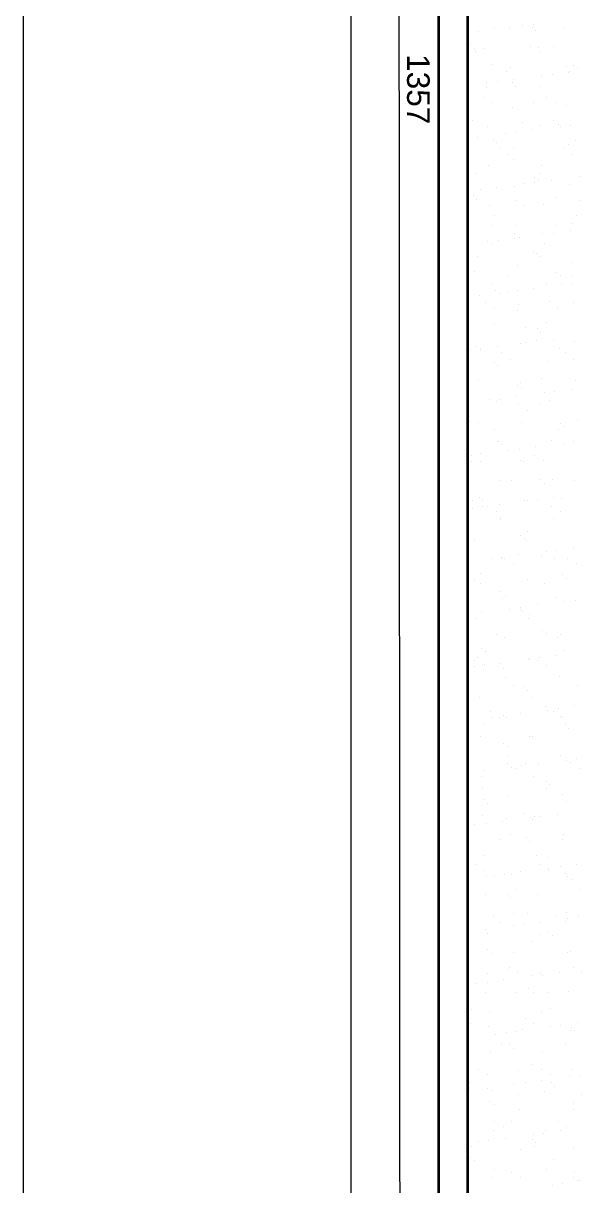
# Model space of a CAD drawing. Header units: millimetres. Extents: x 51.3 to 71.5, y 31.8 to 61.9.
# Drawn here: x 51.35 to 54.13, y 45.81 to 51.59 of the extents above; entities that cross this region are included whole.
import ezdxf

# ---------------------------------------------------------------- set-up
doc = ezdxf.new("R2010")
doc.units = ezdxf.units.MM
for name, color, linetype in [('PDF_COTAS', 1, 'Continuous'), ('PDF_Parede Corte', 7, 'Continuous'), ('PDF_Paredes Vista', 7, 'Continuous'), ('PDF_Texto', 7, 'Continuous')]:
    doc.layers.add(name, color=color, linetype=linetype)
doc.layers.add('PDF_Vegetação', color=7, linetype='Continuous', true_color=0x00dd37)
doc.styles.add('PDF Arial', font='arial.ttf')

msp = doc.modelspace()

# ---------------------------------------------------------------- linework, layer by layer
at = {"layer": 'PDF_COTAS', "lineweight": 5}
msp.add_lwpolyline([(53.2244, 44.4713), (53.2158, 58.0474)], dxfattribs=at)
at = {"layer": 'PDF_Parede Corte', "lineweight": 35}
msp.add_lwpolyline([(70.1513, 58.0474), (53.4147, 58.0474), (53.4147, 44.4713), (53.5617, 44.4713), (53.5617, 57.8961), (65.1965, 57.8961), (65.1965, 57.1481), (65.3435, 57.1481), (65.3435, 57.8961), (68.3441, 57.8961), (68.3441, 57.2086), (68.4954, 57.2086), (68.4954, 57.8961), (70, 57.8961), (70, 54.8955), (69.252, 54.8955), (69.252, 54.7485), (70, 54.7485), (70, 39.5813), (69.5028, 39.5813), (69.5028, 39.43), (70.1513, 39.43), (70.1513, 58.0474), (70.1513, 39.43)], dxfattribs=at)
at = {"layer": 'PDF_Paredes Vista', "lineweight": 5}
msp.add_lwpolyline([(51.348, 31.7772), (71.509, 31.7772), (71.509, 61.8954), (51.348, 61.8954)], close=True, dxfattribs=at)
msp.add_lwpolyline([(70.8388, 32.3522), (70.8388, 61.3074), (52.978, 61.3074), (52.978, 32.3522), (71.509, 32.3522)], dxfattribs=at)
at = {"layer": 'PDF_Vegetação', "lineweight": 35}
for points in [[(53.6136, 51.5533), (53.6136, 51.5533)], [(53.6957, 51.5663), (53.6957, 51.5663)], [(53.7692, 51.5663), (53.7692, 51.5663)], [(53.8341, 51.5836), (53.8341, 51.5836)], [(53.8816, 51.575), (53.8816, 51.575)], [(53.886, 51.5879), (53.886, 51.5879)], [(53.8989, 51.5577), (53.8989, 51.5577)], [(54.0416, 51.575), (54.0416, 51.575)], [(53.5747, 51.4885), (53.5747, 51.4885)], [(53.592, 51.4712), (53.592, 51.4712)], [(53.6006, 51.4539), (53.6006, 51.4539)], [(53.6438, 51.4712), (53.6438, 51.4712)], [(53.873, 51.4798), (53.873, 51.4798)], [(53.9119, 51.4755), (53.9119, 51.4755)], [(53.9162, 51.4539), (53.9162, 51.4539)], [(53.9854, 51.4798), (53.9854, 51.4798)], [(53.6827, 51.389), (53.6827, 51.389)], [(53.7735, 51.3718), (53.7735, 51.3718)], [(54.0503, 51.3804), (54.0503, 51.3804)], [(54.0892, 51.3847), (54.0892, 51.3847)], [(53.7519, 51.3545), (53.7519, 51.3545)], [(53.7908, 51.3155), (53.7908, 51.3155)], [(53.9292, 51.3328), (53.9292, 51.3328)], [(53.9811, 51.3372), (53.9811, 51.3372)], [(54.0632, 51.3501), (54.0632, 51.3501)], [(54.0675, 51.3545), (54.0675, 51.3545)], [(54.1065, 51.3674), (54.1065, 51.3674)], [(53.6525, 51.2983), (53.6525, 51.2983)], [(53.6525, 51.2766), (53.6525, 51.2766)], [(53.7087, 51.3026), (53.7087, 51.3026)], [(53.7822, 51.2983), (53.7822, 51.2983)], [(53.7995, 51.281), (53.7995, 51.281)], [(53.9162, 51.281), (53.9162, 51.281)], [(53.6395, 51.2247), (53.6395, 51.2247)], [(53.6784, 51.1988), (53.6784, 51.1988)], [(53.8903, 51.1988), (53.8903, 51.1988)], [(53.9551, 51.2247), (53.9551, 51.2247)], [(53.9984, 51.1988), (53.9984, 51.1988)], [(53.7822, 51.1772), (53.7822, 51.1772)], [(54.0546, 51.1858), (54.0546, 51.1858)], [(53.5833, 51.108), (53.5833, 51.108)], [(53.6568, 51.0821), (53.6568, 51.0821)], [(53.8341, 51.0994), (53.8341, 51.0994)], [(53.9249, 51.0864), (53.9249, 51.0864)], [(53.9897, 51.108), (53.9897, 51.108)], [(54.0113, 51.0907), (54.0113, 51.0907)], [(54.02, 51.0821), (54.02, 51.0821)], [(54.0719, 51.0864), (54.0719, 51.0864)], [(53.6092, 51.0259), (53.6092, 51.0259)], [(53.7476, 51.0475), (53.7476, 51.0475)], [(53.7995, 51.0518), (53.7995, 51.0518)], [(53.8816, 51.0648), (53.8816, 51.0648)], [(53.6871, 51.0172), (53.6871, 51.0172)], [(53.7044, 50.9999), (53.7044, 50.9999)], [(53.7217, 50.9697), (53.7217, 50.9697)], [(53.7865, 50.9783), (53.7865, 50.9783)], [(54.0373, 50.9697), (54.0373, 50.9697)], [(54.0632, 50.9913), (54.0632, 50.9913)], [(54.0978, 51.0086), (54.0978, 51.0086)], [(53.7606, 50.9437), (53.7606, 50.9437)], [(53.7908, 50.9178), (53.7908, 50.9178)], [(54.0805, 50.9437), (54.0805, 50.9437)], [(53.6655, 50.8875), (53.6655, 50.8875)], [(53.9292, 50.8875), (53.9292, 50.8875)], [(53.6006, 50.8443), (53.6006, 50.8443)], [(53.8427, 50.7967), (53.8427, 50.7967)], [(53.8946, 50.827), (53.8946, 50.827)], [(53.8946, 50.801), (53.8946, 50.801)], [(53.9119, 50.8097), (53.9119, 50.8097)], [(53.9162, 50.8443), (53.9162, 50.8443)], [(53.9768, 50.814), (53.9768, 50.814)], [(54.0675, 50.7924), (54.0675, 50.7924)], [(54.1151, 50.8313), (54.1151, 50.8313)], [(53.566, 50.7578), (53.566, 50.7578)], [(53.5876, 50.7362), (53.5876, 50.7362)], [(53.6222, 50.7664), (53.6222, 50.7664)], [(53.7044, 50.7751), (53.7044, 50.7751)], [(53.7952, 50.7837), (53.7952, 50.7837)], [(53.6049, 50.7189), (53.6049, 50.7189)], [(53.6698, 50.6886), (53.6698, 50.6886)], [(53.8038, 50.7146), (53.8038, 50.7146)], [(53.8427, 50.6886), (53.8427, 50.6886)], [(53.9378, 50.6929), (53.9378, 50.6929)], [(54.0027, 50.7275), (54.0027, 50.7275)], [(54.1194, 50.7146), (54.1194, 50.7146)], [(53.6957, 50.6367), (53.6957, 50.6367)], [(54.1021, 50.6367), (54.1021, 50.6367)], [(53.6827, 50.5892), (53.6827, 50.5892)], [(53.7995, 50.5892), (53.7995, 50.5892)], [(53.9984, 50.5892), (53.9984, 50.5892)], [(54.0719, 50.5632), (54.0719, 50.5632)], [(54.0762, 50.5978), (54.0762, 50.5978)], [(53.6611, 50.507), (53.6611, 50.507)], [(53.713, 50.5157), (53.713, 50.5157)], [(53.7952, 50.5459), (53.7952, 50.5459)], [(53.7952, 50.5243), (53.7952, 50.5243)], [(53.8168, 50.5286), (53.8168, 50.5286)], [(53.9335, 50.5459), (53.9335, 50.5459)], [(53.9897, 50.5503), (53.9897, 50.5503)], [(53.566, 50.4595), (53.566, 50.4595)], [(53.6784, 50.4941), (53.6784, 50.4941)], [(53.886, 50.4595), (53.886, 50.4595)], [(53.9033, 50.4465), (53.9033, 50.4465)], [(53.9422, 50.4984), (53.9422, 50.4984)], [(53.6092, 50.4335), (53.6092, 50.4335)], [(53.8081, 50.3903), (53.8081, 50.3903)], [(53.9249, 50.4335), (53.9249, 50.4335)], [(54.0805, 50.4033), (54.0805, 50.4033)], [(53.5963, 50.36), (53.5963, 50.36)], [(53.7649, 50.3341), (53.7649, 50.3341)], [(54.0027, 50.3557), (54.0027, 50.3557)], [(54.0243, 50.3384), (54.0243, 50.3384)], [(54.0805, 50.3341), (54.0805, 50.3341)], [(53.6827, 50.2995), (53.6827, 50.2995)], [(53.8903, 50.2736), (53.8903, 50.2736)], [(53.9508, 50.2995), (53.9508, 50.2995)], [(54.0286, 50.2952), (54.0286, 50.2952)], [(54.0805, 50.2995), (54.0805, 50.2995)], [(53.6179, 50.239), (53.6179, 50.239)], [(53.7, 50.2649), (53.7, 50.2649)], [(53.7173, 50.2476), (53.7173, 50.2476)], [(53.7563, 50.2563), (53.7563, 50.2563)], [(53.8081, 50.2649), (53.8081, 50.2649)], [(53.6482, 50.2044), (53.6482, 50.2044)], [(53.6914, 50.1784), (53.6914, 50.1784)], [(53.8081, 50.1655), (53.8081, 50.1655)], [(53.8125, 50.1957), (53.8125, 50.1957)], [(53.9681, 50.2087), (53.9681, 50.2087)], [(54.007, 50.1784), (54.007, 50.1784)], [(54.0892, 50.2044), (54.0892, 50.2044)], [(53.6914, 50.1006), (53.6914, 50.1006)], [(53.9551, 50.1049), (53.9551, 50.1049)], [(53.847, 50.079), (53.847, 50.079)], [(53.9076, 50.0747), (53.9076, 50.0747)], [(53.9249, 50.0574), (53.9249, 50.0574)], [(53.6006, 49.9839), (53.6006, 49.9839)], [(53.7087, 49.9882), (53.7087, 49.9882)], [(53.8211, 50.0012), (53.8211, 50.0012)], [(53.847, 50.0055), (53.847, 50.0055)], [(53.9033, 50.0141), (53.9033, 50.0141)], [(53.9854, 50.0228), (53.9854, 50.0228)], [(54.0935, 50.0098), (54.0935, 50.0098)], [(53.5747, 49.9709), (53.5747, 49.9709)], [(53.6222, 49.9666), (53.6222, 49.9666)], [(53.6265, 49.9752), (53.6265, 49.9752)], [(53.7303, 49.9536), (53.7303, 49.9536)], [(54.0157, 49.9752), (54.0157, 49.9752)], [(54.0459, 49.9536), (54.0459, 49.9536)], [(53.6957, 49.9061), (53.6957, 49.9061)], [(53.7087, 49.8888), (53.7087, 49.8888)], [(53.7735, 49.9233), (53.7735, 49.9233)], [(53.9638, 49.9104), (53.9638, 49.9104)], [(54.0892, 49.9233), (54.0892, 49.9233)], [(53.6136, 49.8239), (53.6136, 49.8239)], [(53.9292, 49.8282), (53.9292, 49.8282)], [(54.0978, 49.8153), (54.0978, 49.8153)], [(53.566, 49.8066), (53.566, 49.8066)], [(53.8081, 49.7936), (53.8081, 49.7936)], [(53.8254, 49.8066), (53.8254, 49.8066)], [(53.8298, 49.7763), (53.8298, 49.7763)], [(53.9422, 49.7547), (53.9422, 49.7547)], [(53.994, 49.7634), (53.994, 49.7634)], [(54.0762, 49.772), (54.0762, 49.772)], [(53.6698, 49.7201), (53.6698, 49.7201)], [(53.7044, 49.7115), (53.7044, 49.7115)], [(53.7217, 49.7245), (53.7217, 49.7245)], [(53.8038, 49.7374), (53.8038, 49.7374)], [(53.8125, 49.6985), (53.8125, 49.6985)], [(53.9162, 49.6985), (53.9162, 49.6985)], [(53.9681, 49.7158), (53.9681, 49.7158)], [(53.8557, 49.6683), (53.8557, 49.6683)], [(53.5703, 49.612), (53.5703, 49.612)], [(53.6136, 49.6077), (53.6136, 49.6077)], [(53.8298, 49.6077), (53.8298, 49.6077)], [(54.02, 49.6034), (54.02, 49.6034)], [(54.0373, 49.5861), (54.0373, 49.5861)], [(54.1065, 49.6207), (54.1065, 49.6207)], [(53.6957, 49.5731), (53.6957, 49.5731)], [(54.0113, 49.5731), (54.0113, 49.5731)], [(53.7087, 49.5126), (53.7087, 49.5126)], [(53.713, 49.5126), (53.713, 49.5126)], [(53.7303, 49.4996), (53.7303, 49.4996)], [(53.7606, 49.4694), (53.7606, 49.4694)], [(53.8168, 49.4737), (53.8168, 49.4737)], [(53.8989, 49.4867), (53.8989, 49.4867)], [(53.9768, 49.5169), (53.9768, 49.5169)], [(54.0373, 49.504), (54.0373, 49.504)], [(54.0892, 49.5126), (54.0892, 49.5126)], [(53.579, 49.4434), (53.579, 49.4434)], [(53.579, 49.4132), (53.579, 49.4132)], [(53.6222, 49.4132), (53.6222, 49.4132)], [(53.6265, 49.4521), (53.6265, 49.4521)], [(53.8211, 49.4175), (53.8211, 49.4175)], [(53.8384, 49.4132), (53.8384, 49.4132)], [(53.8946, 49.4434), (53.8946, 49.4434)], [(53.9378, 49.4175), (53.9378, 49.4175)], [(53.7173, 49.318), (53.7173, 49.318)], [(53.7779, 49.318), (53.7779, 49.318)], [(53.9205, 49.3224), (53.9205, 49.3224)], [(53.9422, 49.3051), (53.9422, 49.3051)], [(53.9811, 49.3224), (53.9811, 49.3224)], [(54.0935, 49.318), (54.0935, 49.318)], [(53.6179, 49.2359), (53.6179, 49.2359)], [(53.9897, 49.2359), (53.9897, 49.2359)], [(53.5833, 49.2186), (53.5833, 49.2186)], [(53.5833, 49.1797), (53.5833, 49.1797)], [(53.6352, 49.2186), (53.6352, 49.2186)], [(53.6352, 49.1883), (53.6352, 49.1883)], [(53.6611, 49.1883), (53.6611, 49.1883)], [(53.7173, 49.2013), (53.7173, 49.2013)], [(53.8427, 49.2186), (53.8427, 49.2186)], [(53.8557, 49.2186), (53.8557, 49.2186)], [(53.9076, 49.2229), (53.9076, 49.2229)], [(53.9768, 49.1883), (53.9768, 49.1883)], [(54.0286, 49.2272), (54.0286, 49.2272)], [(53.7044, 49.1624), (53.7044, 49.1624)], [(53.7217, 49.1365), (53.7217, 49.1365)], [(53.7217, 49.1235), (53.7217, 49.1235)], [(53.9897, 49.1278), (53.9897, 49.1278)], [(54.02, 49.1624), (54.02, 49.1624)], [(53.86, 49.0629), (53.86, 49.0629)], [(53.592, 49.024), (53.592, 49.024)], [(53.8254, 49.0457), (53.8254, 49.0457)], [(53.8427, 49.0284), (53.8427, 49.0284)], [(53.8514, 49.0197), (53.8514, 49.0197)], [(53.8125, 48.9505), (53.8125, 48.9505)], [(53.9292, 48.9462), (53.9292, 48.9462)], [(53.9508, 48.9678), (53.9508, 48.9678)], [(54.0027, 48.9722), (54.0027, 48.9722)], [(54.0848, 48.9851), (54.0848, 48.9851)], [(53.6784, 48.9289), (53.6784, 48.9289)], [(53.7303, 48.9376), (53.7303, 48.9376)], [(53.7303, 48.9289), (53.7303, 48.9289)], [(53.7433, 48.9332), (53.7433, 48.9332)], [(53.7865, 48.9073), (53.7865, 48.9073)], [(53.994, 48.9289), (53.994, 48.9289)], [(54.0589, 48.9332), (54.0589, 48.9332)], [(54.1021, 48.9073), (54.1021, 48.9073)], [(53.6265, 48.8554), (53.6265, 48.8554)], [(54.033, 48.8511), (54.033, 48.8511)], [(54.0503, 48.8338), (54.0503, 48.8338)], [(53.5963, 48.8252), (53.5963, 48.8252)], [(53.6222, 48.8079), (53.6222, 48.8079)], [(53.8557, 48.8252), (53.8557, 48.8252)], [(53.9422, 48.8079), (53.9422, 48.8079)], [(53.726, 48.7646), (53.726, 48.7646)], [(53.7346, 48.73), (53.7346, 48.73)], [(53.7476, 48.7473), (53.7476, 48.7473)], [(54.0027, 48.7344), (54.0027, 48.7344)], [(54.0416, 48.7171), (54.0416, 48.7171)], [(54.0978, 48.7214), (54.0978, 48.7214)], [(53.6309, 48.6609), (53.6309, 48.6609)], [(53.7692, 48.6781), (53.7692, 48.6781)], [(53.8211, 48.6868), (53.8211, 48.6868)], [(53.8254, 48.6781), (53.8254, 48.6781)], [(53.8341, 48.6652), (53.8341, 48.6652)], [(53.8687, 48.6522), (53.8687, 48.6522)], [(53.9076, 48.6998), (53.9076, 48.6998)], [(53.6049, 48.6306), (53.6049, 48.6306)], [(53.8643, 48.6306), (53.8643, 48.6306)], [(53.7044, 48.5528), (53.7044, 48.5528)], [(53.9335, 48.5744), (53.9335, 48.5744)], [(53.9551, 48.5571), (53.9551, 48.5571)], [(54.007, 48.5398), (54.007, 48.5398)], [(54.0243, 48.5528), (54.0243, 48.5528)], [(53.6309, 48.4836), (53.6309, 48.4836)], [(53.7433, 48.5355), (53.7433, 48.5355)], [(53.592, 48.4231), (53.592, 48.4231)], [(53.6092, 48.436), (53.6092, 48.436)], [(53.6482, 48.4663), (53.6482, 48.4663)], [(53.8643, 48.4274), (53.8643, 48.4274)], [(53.8687, 48.4317), (53.8687, 48.4317)], [(53.9076, 48.4231), (53.9076, 48.4231)], [(53.9162, 48.436), (53.9162, 48.436)], [(53.9984, 48.449), (53.9984, 48.449)], [(54.0416, 48.4749), (54.0416, 48.4749)], [(53.592, 48.3928), (53.592, 48.3928)], [(53.6352, 48.3971), (53.6352, 48.3971)], [(53.6438, 48.4014), (53.6438, 48.4014)], [(53.726, 48.4101), (53.726, 48.4101)], [(53.739, 48.3841), (53.739, 48.3841)], [(53.9508, 48.3971), (53.9508, 48.3971)], [(53.7476, 48.3409), (53.7476, 48.3409)], [(54.0157, 48.3452), (54.0157, 48.3452)], [(53.7865, 48.2977), (53.7865, 48.2977)], [(53.8384, 48.2933), (53.8384, 48.2933)], [(53.8557, 48.2761), (53.8557, 48.2761)], [(54.1065, 48.2977), (54.1065, 48.2977)], [(53.6179, 48.2371), (53.6179, 48.2371)], [(53.8773, 48.2371), (53.8773, 48.2371)], [(53.9465, 48.1939), (53.9465, 48.1939)], [(54.0935, 48.1982), (54.0935, 48.1982)], [(53.6741, 48.168), (53.6741, 48.168)], [(53.6827, 48.142), (53.6827, 48.142)], [(53.7173, 48.142), (53.7173, 48.142)], [(53.739, 48.1507), (53.739, 48.1507)], [(53.7519, 48.142), (53.7519, 48.142)], [(53.8211, 48.1593), (53.8211, 48.1593)], [(53.9595, 48.1766), (53.9595, 48.1766)], [(53.9897, 48.168), (53.9897, 48.168)], [(54.0113, 48.1853), (54.0113, 48.1853)], [(54.02, 48.1463), (54.02, 48.1463)], [(54.033, 48.142), (54.033, 48.142)], [(53.6395, 48.1074), (53.6395, 48.1074)], [(54.0459, 48.1031), (54.0459, 48.1031)], [(54.0632, 48.0858), (54.0632, 48.0858)], [(53.6222, 48.0426), (53.6222, 48.0426)], [(53.8687, 48.0426), (53.8687, 48.0426)], [(53.8816, 48.0426), (53.8816, 48.0426)], [(53.739, 48.0123), (53.739, 48.0123)], [(53.7606, 47.995), (53.7606, 47.995)], [(53.7563, 47.9129), (53.7563, 47.9129)], [(53.7606, 47.9475), (53.7606, 47.9475)], [(53.8298, 47.8999), (53.8298, 47.8999)], [(53.847, 47.9129), (53.847, 47.9129)], [(53.9119, 47.9085), (53.9119, 47.9085)], [(54.0243, 47.9518), (54.0243, 47.9518)], [(54.0503, 47.9258), (54.0503, 47.9258)], [(54.0719, 47.9172), (54.0719, 47.9172)], [(54.1021, 47.9345), (54.1021, 47.9345)], [(53.6309, 47.848), (53.6309, 47.848)], [(53.6395, 47.874), (53.6395, 47.874)], [(53.7779, 47.8913), (53.7779, 47.8913)], [(53.7995, 47.8869), (53.7995, 47.8869)], [(53.8903, 47.848), (53.8903, 47.848)], [(54.1151, 47.8869), (54.1151, 47.8869)], [(53.6352, 47.7875), (53.6352, 47.7875)], [(53.9508, 47.8221), (53.9508, 47.8221)], [(53.9508, 47.7875), (53.9508, 47.7875)], [(53.9681, 47.8048), (53.9681, 47.8048)], [(53.6438, 47.7313), (53.6438, 47.7313)], [(53.7649, 47.7529), (53.7649, 47.7529)], [(54.033, 47.7572), (54.033, 47.7572)], [(53.6611, 47.714), (53.6611, 47.714)], [(54.0546, 47.7226), (54.0546, 47.7226)], [(53.5617, 47.6318), (53.5617, 47.6318)], [(53.6352, 47.6535), (53.6352, 47.6535)], [(53.7346, 47.6232), (53.7346, 47.6232)], [(53.7519, 47.6362), (53.7519, 47.6362)], [(53.8384, 47.6621), (53.8384, 47.6621)], [(53.873, 47.6405), (53.873, 47.6405)], [(53.8816, 47.6318), (53.8816, 47.6318)], [(53.8946, 47.6491), (53.8946, 47.6491)], [(53.9249, 47.6491), (53.9249, 47.6491)], [(54.007, 47.6578), (54.007, 47.6578)], [(53.5963, 47.6059), (53.5963, 47.6059)], [(53.6525, 47.6102), (53.6525, 47.6102)], [(53.7735, 47.5583), (53.7735, 47.5583)], [(54.0373, 47.5583), (54.0373, 47.5583)], [(53.7173, 47.5324), (53.7173, 47.5324)], [(53.8514, 47.541), (53.8514, 47.541)], [(53.8687, 47.5237), (53.8687, 47.5237)], [(54.033, 47.5324), (54.033, 47.5324)], [(53.566, 47.4373), (53.566, 47.4373)], [(53.6438, 47.4546), (53.6438, 47.4546)], [(53.9033, 47.4546), (53.9033, 47.4546)], [(53.9595, 47.4416), (53.9595, 47.4416)], [(53.6049, 47.407), (53.6049, 47.407)], [(53.9205, 47.407), (53.9205, 47.407)], [(53.9638, 47.3897), (53.9638, 47.3897)], [(54.02, 47.3984), (54.02, 47.3984)], [(54.1021, 47.407), (54.1021, 47.407)], [(53.6438, 47.3767), (53.6438, 47.3767)], [(53.6525, 47.3551), (53.6525, 47.3551)], [(53.6914, 47.3551), (53.6914, 47.3551)], [(53.7433, 47.3595), (53.7433, 47.3595)], [(53.7779, 47.3595), (53.7779, 47.3595)], [(53.8254, 47.3724), (53.8254, 47.3724)], [(53.9638, 47.3767), (53.9638, 47.3767)], [(54.0459, 47.3638), (54.0459, 47.3638)], [(54.0589, 47.3508), (54.0589, 47.3508)], [(54.0805, 47.3335), (54.0805, 47.3335)], [(53.7995, 47.2816), (53.7995, 47.2816)], [(54.1151, 47.2816), (54.1151, 47.2816)], [(53.6482, 47.26), (53.6482, 47.26)], [(53.7563, 47.26), (53.7563, 47.26)], [(53.7735, 47.2427), (53.7735, 47.2427)], [(53.9076, 47.26), (53.9076, 47.26)], [(53.6871, 47.1519), (53.6871, 47.1519)], [(53.7865, 47.1649), (53.7865, 47.1649)], [(53.86, 47.1649), (53.86, 47.1649)], [(54.0027, 47.1519), (54.0027, 47.1519)], [(54.0503, 47.1692), (54.0503, 47.1692)], [(54.1108, 47.1476), (54.1108, 47.1476)], [(53.726, 47.1217), (53.726, 47.1217)], [(53.7865, 47.1044), (53.7865, 47.1044)], [(53.8384, 47.1087), (53.8384, 47.1087)], [(53.9205, 47.1217), (53.9205, 47.1217)], [(54.0459, 47.126), (54.0459, 47.126)], [(54.0589, 47.1389), (54.0589, 47.1389)], [(53.566, 47.0741), (53.566, 47.0741)], [(53.6482, 47.0871), (53.6482, 47.0871)], [(53.6568, 47.0654), (53.6568, 47.0654)], [(53.9162, 47.0611), (53.9162, 47.0611)], [(53.9638, 47.0698), (53.9638, 47.0698)], [(53.9811, 47.0525), (53.9811, 47.0525)], [(53.566, 47.0265), (53.566, 47.0265)], [(53.6568, 46.9833), (53.6568, 46.9833)], [(53.8816, 47.0265), (53.8816, 47.0265)], [(54.0719, 46.9747), (54.0719, 46.9747)], [(53.6784, 46.966), (53.6784, 46.966)], [(53.7908, 46.9703), (53.7908, 46.9703)], [(54.0589, 46.9703), (54.0589, 46.9703)], [(53.6611, 46.8666), (53.6611, 46.8666)], [(53.7649, 46.8839), (53.7649, 46.8839)], [(53.7692, 46.8968), (53.7692, 46.8968)], [(53.8081, 46.8709), (53.8081, 46.8709)], [(53.9205, 46.8666), (53.9205, 46.8666)], [(54.0157, 46.8709), (54.0157, 46.8709)], [(54.0848, 46.8968), (54.0848, 46.8968)], [(54.1281, 46.8709), (54.1281, 46.8709)], [(53.6049, 46.8147), (53.6049, 46.8147)], [(53.6568, 46.8233), (53.6568, 46.8233)], [(53.739, 46.8363), (53.739, 46.8363)], [(53.8773, 46.8536), (53.8773, 46.8536)], [(53.9335, 46.8579), (53.9335, 46.8579)], [(53.6482, 46.7714), (53.6482, 46.7714)], [(53.7995, 46.7714), (53.7995, 46.7714)], [(53.8643, 46.7887), (53.8643, 46.7887)], [(53.886, 46.7714), (53.886, 46.7714)], [(53.9638, 46.7714), (53.9638, 46.7714)], [(54.0632, 46.7758), (54.0632, 46.7758)], [(53.579, 46.685), (53.579, 46.685)], [(53.9724, 46.6936), (53.9724, 46.6936)], [(53.6698, 46.672), (53.6698, 46.672)], [(53.847, 46.6417), (53.847, 46.6417)], [(53.9292, 46.672), (53.9292, 46.672)], [(53.5747, 46.6158), (53.5747, 46.6158)], [(53.6655, 46.6028), (53.6655, 46.6028)], [(53.7519, 46.5726), (53.7519, 46.5726)], [(53.8038, 46.5769), (53.8038, 46.5769)], [(53.8341, 46.5855), (53.8341, 46.5855)], [(53.8903, 46.6158), (53.8903, 46.6158)], [(53.9724, 46.6028), (53.9724, 46.6028)], [(54.0243, 46.6071), (54.0243, 46.6071)], [(54.0719, 46.5812), (54.0719, 46.5812)], [(54.0762, 46.5985), (54.0762, 46.5985)], [(54.0935, 46.5812), (54.0935, 46.5812)], [(54.1065, 46.6201), (54.1065, 46.6201)], [(53.7, 46.5639), (53.7, 46.5639)], [(53.7303, 46.5163), (53.7303, 46.5163)], [(53.7692, 46.512), (53.7692, 46.512)], [(54.0459, 46.5163), (54.0459, 46.5163)], [(53.6741, 46.4774), (53.6741, 46.4774)], [(53.7865, 46.4947), (53.7865, 46.4947)], [(53.9335, 46.4774), (53.9335, 46.4774)], [(53.8773, 46.4126), (53.8773, 46.4126)], [(53.6136, 46.3866), (53.6136, 46.3866)], [(53.6568, 46.3607), (53.6568, 46.3607)], [(53.8125, 46.3823), (53.8125, 46.3823)], [(53.9292, 46.3866), (53.9292, 46.3866)], [(53.9724, 46.3607), (53.9724, 46.3607)], [(54.0675, 46.3521), (54.0675, 46.3521)], [(54.0762, 46.3866), (54.0762, 46.3866)], [(54.1194, 46.3564), (54.1194, 46.3564)], [(53.5703, 46.3218), (53.5703, 46.3218)], [(53.5703, 46.2872), (53.5703, 46.2872)], [(53.6568, 46.2958), (53.6568, 46.2958)], [(53.6827, 46.2829), (53.6827, 46.2829)], [(53.7908, 46.3131), (53.7908, 46.3131)], [(53.847, 46.3218), (53.847, 46.3218)], [(53.9292, 46.3348), (53.9292, 46.3348)], [(53.9768, 46.3218), (53.9768, 46.3218)], [(53.994, 46.3045), (53.994, 46.3045)], [(53.6698, 46.231), (53.6698, 46.231)], [(53.8125, 46.2613), (53.8125, 46.2613)], [(53.9422, 46.2786), (53.9422, 46.2786)], [(54.0848, 46.2223), (54.0848, 46.2223)], [(54.1281, 46.2613), (54.1281, 46.2613)], [(53.6914, 46.2137), (53.6914, 46.2137)], [(53.8168, 46.1878), (53.8168, 46.1878)], [(54.0848, 46.1878), (54.0848, 46.1878)], [(53.6957, 46.1315), (53.6957, 46.1315)], [(53.7779, 46.1315), (53.7779, 46.1315)], [(54.0113, 46.1315), (54.0113, 46.1315)], [(53.6871, 46.084), (53.6871, 46.084)], [(53.739, 46.1056), (53.739, 46.1056)], [(53.886, 46.0624), (53.886, 46.0624)], [(53.9378, 46.071), (53.9378, 46.071)], [(53.9465, 46.084), (53.9465, 46.084)], [(54.02, 46.084), (54.02, 46.084)], [(54.0546, 46.1056), (54.0546, 46.1056)], [(53.579, 46.0062), (53.579, 46.0062)], [(53.6136, 46.0278), (53.6136, 46.0278)], [(53.6655, 46.0364), (53.6655, 46.0364)], [(53.7476, 46.0451), (53.7476, 46.0451)], [(53.8816, 46.0408), (53.8816, 46.0408)], [(53.8946, 46.0062), (53.8946, 46.0062)], [(53.8989, 46.0235), (53.8989, 46.0235)], [(54.0892, 45.9932), (54.0892, 45.9932)], [(53.5747, 45.95), (53.5747, 45.95)], [(53.8254, 45.9889), (53.8254, 45.9889)], [(53.9854, 45.9413), (53.9854, 45.9413)], [(53.592, 45.9327), (53.592, 45.9327)], [(53.6914, 45.8894), (53.6914, 45.8894)], [(53.7779, 45.8765), (53.7779, 45.8765)], [(53.9551, 45.8894), (53.9551, 45.8894)], [(54.0935, 45.8765), (54.0935, 45.8765)], [(53.6827, 45.8505), (53.6827, 45.8505)], [(53.8211, 45.8505), (53.8211, 45.8505)], [(54.0892, 45.8505), (54.0892, 45.8505)]]:
    msp.add_lwpolyline(points, dxfattribs=at)
at = {"layer": 'PDF_Vegetação', "lineweight": 5}
for points in [[(54.033, 45.8202), (54.033, 45.8202)], [(54.1065, 45.8332), (54.1065, 45.8332)], [(54.1151, 45.8332), (54.1151, 45.8332)], [(53.9811, 45.8116), (53.9811, 45.8116)]]:
    msp.add_lwpolyline(points, dxfattribs=at)

# ---------------------------------------------------------------- texts
at = {"layer": 'PDF_Texto', "insert": (53.257, 51.4409), "char_height": 0.11253, "attachment_point": 7, "rotation": 270, "style": 'PDF Arial'}
msp.add_mtext('1357', dxfattribs=at)

doc.saveas('drawing.dxf')
